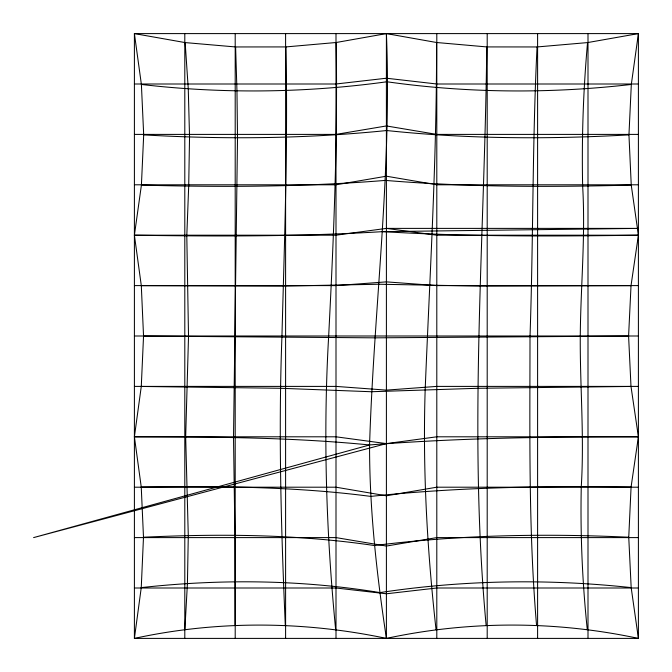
<?xml version="1.0" encoding="UTF-8"?>
<svg xmlns="http://www.w3.org/2000/svg" width="672" height="672" viewBox="0 0 672 672"><rect width="100%" height="100%" fill="white"/><g stroke="black" fill="none" stroke-linecap="round" stroke-linejoin="round"><path stroke-width="1.01" d="M235.091 625.237L234.914 535.172L233.52 437.531L237.518 137.911L236.964 91.073L235.603 46.956L185.161 42.588L134.4 33.6L134.4 638.4L638.4 638.4L638.4 33.6L134.4 33.6L141.389 84.445L143.69 134.87L141.414 185.086L134.4 235.2L141.305 285.65L143.539 336.067L141.28 386.45L134.4 436.8L141.246 486.998L143.489 537.222L141.254 587.614L134.4 638.4C217.224 620.365 303.534 620.945 386.4 638.4C469.224 620.567 555.559 620.71 638.4 638.4L631.176 587.614L628.748 537.222L631.084 486.998L638.4 436.8L630.991 386.45L628.589 336.067L631.025 285.65L638.4 235.2L631.243 185.086L628.95 134.87L631.319 84.445L638.4 33.6L587.555 42.588L537.062 46.956L486.755 46.922L436.556 42.504L386.4 33.6L336.168 42.504L285.919 46.922L235.603 46.956M436.556 42.504C436.85 158.357 429.862 274.008 425.174 389.71C422.621 469.854 427.165 550.032 436.052 629.681M486.755 46.922C484.722 239.677 468.149 432.844 486.133 625.313M369.566 444.956C373.884 307.776 392.053 171.091 386.4 33.6L386.4 638.4C376.748 574.35 369.457 509.813 369.566 444.956C291.43 437.279 212.839 436.867 134.4 436.8L336 436.8L386.4 443.612L436.8 436.8L638.4 436.8C548.738 436.674 458.993 437.909 369.566 444.956L33.6 537.6L386.4 443.612M537.062 46.956C532.274 143.506 533.366 240.206 529.998 336.798C529.956 432.961 528.41 529.309 536.55 625.237M184.876 629.521L187.421 583.598L188.286 535.66L185.665 436.943L188.521 336.42L186.799 235.822L188.698 186.052L189.546 136.895L188.261 88.754L185.161 42.588M587.555 42.588C583.262 90.283 581.633 138.18 582.641 186.052C585.606 236.208 580.675 286.272 580.264 336.42C579.97 386.526 584.38 436.556 581.272 486.637C580.247 534.341 582.338 582.061 587.278 629.521M386.4 228.388L336 235.2L134.4 235.2C217.182 236.468 300.048 236.645 382.729 231.638L638.4 228.388L386.4 228.388L436.8 235.2L638.4 235.2C553.165 236.41 467.846 236.754 382.729 231.638M631.319 84.445C550.108 93.786 467.863 93.223 386.904 81.766C305.558 92.988 222.961 93.962 141.389 84.445M141.254 587.614C220.626 578.827 301.09 579.642 379.966 592.595C463.067 579.961 547.63 578.617 631.176 587.614M628.95 134.87C548.243 139.406 467.183 139.037 386.736 130.528C305.995 138.751 224.675 139.583 143.69 134.87M143.489 537.222C220.534 533.627 298.04 534.24 374.472 545.555C458.774 534.878 543.934 533.316 628.748 537.222M631.243 185.086C549.284 187.228 467.158 187.211 385.4 180.398C304.248 186.976 222.76 187.345 141.414 185.086M141.246 486.998C217.837 486.041 294.706 486.444 370.776 496.406C457.212 487.2 544.228 485.764 631.084 486.998M631.025 285.65L480.48 286.096L378.941 284.239L283.324 286.096L141.305 285.65M628.589 336.067L374.774 337.84L143.539 336.067M630.991 386.45L477.859 388.282L371.255 391.734L280.703 388.282L141.28 386.45M134.4 84L336 84L386.4 78.221L436.8 84L638.4 84M134.4 134.4L336 134.4L386.4 125.95L436.8 134.4L638.4 134.4M134.4 184.8L336 184.8L386.4 176.207L436.8 184.8L638.4 184.8M134.4 285.6L336 285.6L386.4 281.87L436.8 285.6L638.4 285.6M134.4 336L638.4 336M134.4 386.4L336 386.4L386.4 390.13L436.8 386.4L638.4 386.4M134.4 487.2L336 487.2L386.4 495.793L436.8 487.2L638.4 487.2M134.4 537.6L336 537.6L386.4 546.05L436.8 537.6L638.4 537.6M134.4 588L336 588L386.4 593.779L436.8 588L638.4 588M335.664 629.681C326.206 532.627 323.039 434.96 328.583 337.554C333.682 239.291 337.814 140.927 336.168 42.504M285.298 625.313C281.131 529.334 278.351 433.23 281.912 337.184C284.5 240.458 288.002 143.699 285.919 46.922M588 33.6L588 638.4M537.6 33.6L537.6 638.4M487.2 33.6L487.2 638.4M436.8 33.6L436.8 638.4M336 33.6L336 638.4M285.6 33.6L285.6 638.4M235.2 33.6L235.2 638.4M184.8 33.6L184.8 638.4"/></g></svg>
